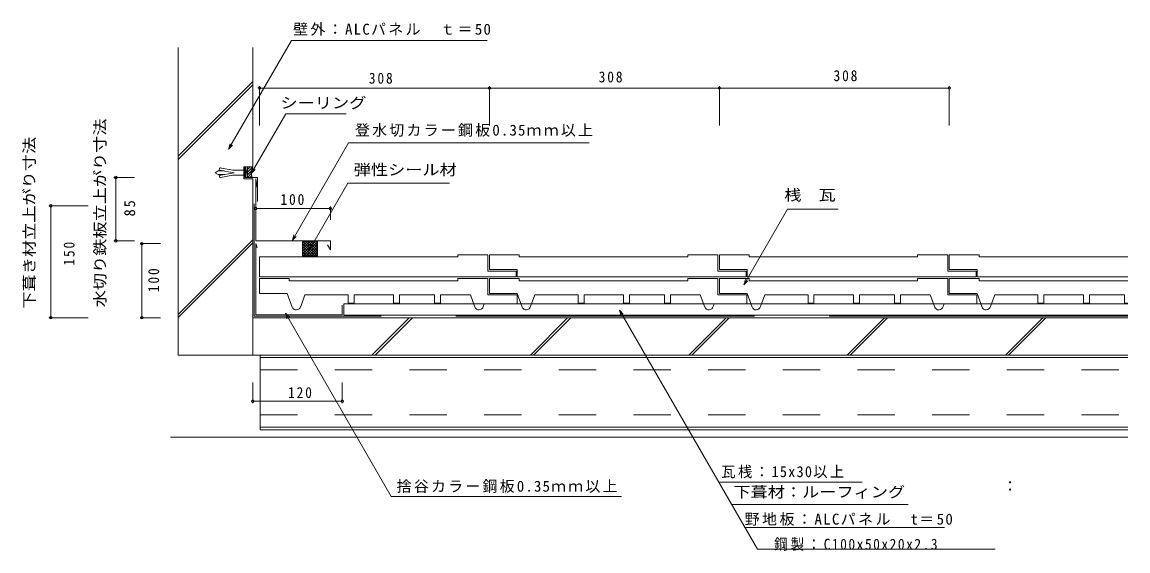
# Model space of a CAD drawing. Units: millimetres, scale not verified. Extents: x -743 to 738, y -352 to 357.
import ezdxf
from ezdxf.enums import TextEntityAlignment as Align

# ---------------------------------------------------------------- set-up
doc = ezdxf.new("R2010")
doc.units = ezdxf.units.MM
doc.header["$LTSCALE"] = 10
doc.linetypes.add('USER1', pattern=[10, 5, -5])
doc.linetypes.add('USER2', pattern=[50, 40, -10])
for name, color, linetype, lineweight in [('0-0_LAYER001', 7, 'Continuous', 18), ('0-1_LAYER002', 7, 'Continuous', 18), ('0-2_LAYER003', 7, 'Continuous', 18), ('0-3_LAYER006', 7, 'Continuous', 18), ('0-4_LAYER007', 7, 'Continuous', 18), ('0-5_LAYER009', 7, 'Continuous', 18)]:
    doc.layers.add(name, color=color, linetype=linetype, lineweight=lineweight)
doc.styles.add('ＭＳ ゴシック', font='')
doc.styles.get('ＭＳ ゴシック').set_extended_font_data('MS Gothic')

msp = doc.modelspace()

# ---------------------------------------------------------------- linework, layer by layer
at = {"layer": '0-0_LAYER001'}
for p, q in [((-425.22, 270.75), (-425.22, 218.25)), ((-425.22, 268.25), (-117.22, 268.25)), ((-117.22, 270.75), (-117.22, 218.25)), ((-117.22, 268.25), (190.78, 268.25)), ((190.78, 270.75), (190.78, 218.25)), ((190.78, 268.25), (498.78, 268.25)), ((498.78, 270.75), (498.78, 218.25)), ((-436.19, 153.62), (-389.93, 233.74)), ((-389.93, 233.74), (-308.93, 233.74)), ((-381.19, 64.26), (-305.91, 194.65)), ((-305.91, 194.65), (-88.41, 194.65)), ((-620.23, 148.41), (-592.73, 148.41)), ((-617.73, 63.57), (-617.73, 148.41)), ((-446.23, 151.41), (-446.23, 158.21)), ((-444.63, 157.21), (-446.23, 157.21)), ((-444.63, 152.41), (-446.23, 152.41)), ((-707.28, 110.54), (-654.78, 110.54)), ((-704.78, -39.46), (-704.78, 110.54)), ((-430.23, 109.35), (-430.23, 91.85)), ((-330.23, 106.85), (-430.23, 106.85)), ((-330.23, 109.35), (-330.23, 91.85)), ((-620.23, 63.57), (-592.73, 63.57)), ((-585.22, 59.78), (-557.72, 59.78)), ((-582.72, 59.78), (-582.72, -39.46)), ((-330.23, 63.57), (-430.23, 63.57)), ((-159.65, 44.99), (-159.65, 41.99)), ((-119.22, 44.99), (-159.65, 44.99)), ((-119.22, 44.99), (-119.22, 23.02)), ((-77.29, 44.99), (-77.29, 41.99)), ((148.35, 44.99), (148.35, 41.99)), ((188.78, 44.99), (148.35, 44.99)), ((188.78, 44.99), (188.78, 23.02)), ((188.78, 44.99), (188.78, 25.02)), ((230.71, 44.99), (230.71, 41.99)), ((456.35, 44.99), (456.35, 41.99)), ((496.78, 44.99), (456.35, 44.99)), ((496.78, 44.99), (496.78, 23.02)), ((496.78, 44.99), (496.78, 25.02)), ((538.71, 44.99), (538.71, 41.99)), ((-425.22, 15.53), (-425.22, 41.99)), ((-425.22, 41.99), (-234.53, 41.99)), ((-234.53, 41.99), (-159.65, 41.99)), ((-77.29, 41.99), (73.47, 41.99)), ((73.47, 41.99), (148.35, 41.99)), ((230.71, 41.99), (381.47, 41.99)), ((381.47, 41.99), (456.35, 41.99)), ((538.71, 41.99), (738.01, 41.99)), ((-81.29, 15.53), (-425.22, 15.53)), ((-81.29, 23.02), (-119.22, 23.02)), ((-80.02, 25.02), (-117.22, 25.02)), ((-81.29, 23.02), (-81.29, 15.53)), ((-80.02, 25.02), (-80.02, 15.53)), ((226.71, 15.53), (-80.02, 15.53)), ((226.71, 23.02), (188.78, 23.02)), ((227.98, 25.02), (190.78, 25.02)), ((226.71, 23.02), (226.71, 15.53)), ((227.98, 25.02), (227.98, 15.53)), ((534.71, 15.53), (227.98, 15.53)), ((534.71, 23.02), (496.78, 23.02)), ((535.98, 25.02), (498.78, 25.02)), ((534.71, 23.02), (534.71, 15.53)), ((535.98, 25.02), (535.98, 15.53)), ((738.01, 15.53), (535.98, 15.53)), ((738.01, -20.96), (-312.23, -20.96)), ((-707.28, -39.46), (-654.78, -39.46)), ((-585.22, -39.46), (-557.72, -39.46)), ((738.01, -35.96), (-312.23, -35.96)), ((-424.23, -89.46), (-424.23, -189.46)), ((-424.23, -92.66), (738.01, -92.66)), ((-434.23, -153.84), (-434.23, -126.34)), ((-314.23, -153.84), (-314.23, -126.34)), ((-434.23, -151.34), (-314.23, -151.34)), ((-424.23, -186.26), (738.01, -186.26)), ((-424.23, -189.46), (738.01, -189.46)), ((189.69, -259.65), (382.08, -259.65)), ((207.36, -289.63), (443.49, -289.63)), ((225.02, -320.53), (492.33, -320.53))]:
    msp.add_line(p, q, dxfattribs=at)
at = {"layer": '0-0_LAYER001', "linetype": 'USER1'}
for p, q in [((-484.63, 154.81), (-480.63, 157.21)), ((-480.63, 152.41), (-484.63, 154.81)), ((-480.63, 157.21), (-472.62, 157.21)), ((-480.63, 152.41), (-472.63, 152.41)), ((-478.91, 160.19), (-479.23, 158.38)), ((-459.01, 154.81), (-479.23, 158.38)), ((-459.01, 154.81), (-479.09, 151.27)), ((-478.77, 149.46), (-479.09, 151.27)), ((-477.52, 161.16), (-476.34, 160.95)), ((-477.38, 148.49), (-460.79, 151.41)), ((-476.17, 160.92), (-460.79, 158.21)), ((-460.79, 158.21), (-446.23, 158.21)), ((-446.23, 151.41), (-460.79, 151.41)), ((-424.23, -109.46), (738.01, -109.46)), ((-424.23, -169.46), (738.01, -169.46))]:
    msp.add_line(p, q, dxfattribs=at)
at = {"layer": '0-0_LAYER001', "color": 1}
for p, q in [((-441.35, 162.56), (-443.89, 148.81)), ((-441.35, 159.02), (-437.56, 162.81)), ((-441.35, 162.56), (-441.1, 162.81)), ((-441.35, 155.49), (-434.45, 162.39)), ((-441.35, 151.95), (-436.06, 157.25)), ((-441.35, 148.42), (-436.19, 153.58)), ((-437.82, 148.42), (-435.69, 150.55)), ((-434.28, 148.42), (-434.23, 148.47)), ((-367.46, 45.89), (-349.79, 63.57)), ((-367.46, 49.42), (-353.32, 63.57)), ((-367.46, 52.96), (-356.86, 63.57)), ((-367.46, 56.49), (-360.39, 63.57)), ((-367.46, 60.03), (-363.93, 63.57)), ((-367.46, 63.57), (-347.46, 43.57)), ((-367.46, 60.03), (-351, 43.57)), ((-366.25, 43.57), (-347.46, 62.35)), ((-363.93, 63.57), (-347.46, 47.1)), ((-360.39, 63.57), (-347.46, 50.64)), ((-356.86, 63.57), (-347.46, 54.17)), ((-353.32, 63.57), (-347.46, 57.71)), ((-349.79, 63.57), (-347.46, 61.24)), ((-367.46, 56.49), (-354.54, 43.57)), ((-367.46, 52.96), (-358.07, 43.57)), ((-367.46, 49.42), (-361.61, 43.57)), ((-367.46, 45.89), (-365.14, 43.57)), ((-362.72, 43.57), (-347.46, 58.82)), ((-359.18, 43.57), (-347.46, 55.28)), ((-355.64, 43.57), (-347.46, 51.75)), ((-352.11, 43.57), (-347.46, 48.21)), ((-348.57, 43.57), (-347.46, 44.67))]:
    msp.add_line(p, q, dxfattribs=at)
at = {"layer": '0-0_LAYER001', "color": 4}
for p, q in [((-385.29, 12.99), (-425.22, 12.99)), ((-425.22, 12.99), (-425.22, -6.98)), ((-385.29, 12.99), (-385.29, 9.99)), ((-385.29, 9.99), (-234.53, 9.99)), ((-234.53, 9.99), (-159.65, 9.99)), ((-159.65, 12.99), (-159.65, 9.99)), ((-119.22, 12.99), (-159.65, 12.99)), ((-119.22, 12.99), (-119.22, -8.98)), ((-119.22, 12.99), (-119.22, -6.98)), ((-77.29, 12.99), (-117.22, 12.99)), ((-117.22, 12.99), (-117.22, -6.98)), ((-77.29, 12.99), (-77.29, 9.99)), ((-77.29, 9.99), (73.47, 9.99)), ((73.47, 9.99), (148.35, 9.99)), ((148.35, 12.99), (148.35, 9.99)), ((188.78, 12.99), (148.35, 12.99)), ((188.78, 12.99), (188.78, -8.98)), ((188.78, 12.99), (188.78, -6.98)), ((230.71, 12.99), (190.78, 12.99)), ((190.78, 12.99), (190.78, -6.98)), ((230.71, 12.99), (230.71, 9.99)), ((230.71, 9.99), (381.47, 9.99)), ((381.47, 9.99), (456.35, 9.99)), ((456.35, 12.99), (456.35, 9.99)), ((496.78, 12.99), (456.35, 12.99)), ((496.78, 12.99), (496.78, -8.98)), ((496.78, 12.99), (496.78, -6.98)), ((538.71, 12.99), (498.78, 12.99)), ((498.78, 12.99), (498.78, -6.98)), ((538.71, 12.99), (538.71, 9.99)), ((538.71, 9.99), (689.47, 9.99)), ((689.47, 9.99), (738.01, 9.99)), ((-388.02, -6.98), (-425.22, -6.98)), ((-388.02, -6.98), (-381.3, -25.24)), ((-364.3, -8.98), (-369.99, -24.58)), ((-306.44, -8.98), (-364.3, -8.98)), ((-306.44, -8.98), (-306.44, -19.96)), ((-245.53, -8.98), (-298.45, -8.98)), ((-298.45, -8.98), (-298.45, -19.96)), ((-245.53, -8.98), (-245.53, -19.96)), ((-190.62, -8.98), (-237.55, -8.98)), ((-237.55, -8.98), (-237.55, -19.96)), ((-190.62, -8.98), (-190.62, -19.96)), ((-142.7, -8.98), (-182.63, -8.98)), ((-182.63, -19.96), (-182.63, -8.98)), ((-142.7, -8.98), (-136.71, -25.24)), ((-80.02, -6.98), (-117.22, -6.98)), ((-80.02, -6.98), (-73.3, -25.24)), ((-56.3, -8.98), (-61.99, -24.58)), ((1.56, -8.98), (-56.3, -8.98)), ((1.56, -8.98), (1.56, -19.96)), ((62.47, -8.98), (9.55, -8.98)), ((9.55, -8.98), (9.55, -19.96)), ((62.47, -8.98), (62.47, -19.96)), ((117.38, -8.98), (70.45, -8.98)), ((70.45, -8.98), (70.45, -19.96)), ((117.38, -8.98), (117.38, -19.96)), ((165.3, -8.98), (125.37, -8.98)), ((125.37, -19.96), (125.37, -8.98)), ((165.3, -8.98), (171.29, -25.24)), ((227.98, -6.98), (190.78, -6.98)), ((227.98, -6.98), (234.7, -25.24)), ((251.7, -8.98), (246.01, -24.58)), ((309.56, -8.98), (251.7, -8.98)), ((309.56, -8.98), (309.56, -19.96)), ((370.47, -8.98), (317.55, -8.98)), ((317.55, -8.98), (317.55, -19.96)), ((370.47, -8.98), (370.47, -19.96)), ((425.38, -8.98), (378.45, -8.98)), ((378.45, -8.98), (378.45, -19.96)), ((425.38, -8.98), (425.38, -19.96)), ((473.3, -8.98), (433.37, -8.98)), ((433.37, -19.96), (433.37, -8.98)), ((473.3, -8.98), (479.29, -25.24)), ((535.98, -6.98), (498.78, -6.98)), ((535.98, -6.98), (542.7, -25.24)), ((559.7, -8.98), (554.01, -24.58)), ((617.56, -8.98), (559.7, -8.98)), ((617.56, -8.98), (617.56, -19.96)), ((678.47, -8.98), (625.55, -8.98)), ((625.55, -8.98), (625.55, -19.96)), ((678.47, -8.98), (678.47, -19.96)), ((733.38, -8.98), (686.45, -8.98)), ((686.45, -8.98), (686.45, -19.96)), ((733.38, -8.98), (733.38, -19.96)), ((-298.45, -19.96), (-306.44, -19.96)), ((-237.55, -19.96), (-245.53, -19.96)), ((-182.63, -19.96), (-190.62, -19.96)), ((-124.08, -20.96), (-125.4, -24.58)), ((-80.22, -20.96), (-124.08, -20.96)), ((9.55, -19.96), (1.56, -19.96)), ((70.45, -19.96), (62.47, -19.96)), ((125.37, -19.96), (117.38, -19.96)), ((183.92, -20.96), (182.6, -24.58)), ((227.78, -20.96), (183.92, -20.96)), ((317.55, -19.96), (309.56, -19.96)), ((378.45, -19.96), (370.47, -19.96)), ((433.37, -19.96), (425.38, -19.96)), ((491.92, -20.96), (490.6, -24.58)), ((535.78, -20.96), (491.92, -20.96)), ((625.55, -19.96), (617.56, -19.96)), ((686.45, -19.96), (678.47, -19.96)), ((738.01, -19.96), (733.38, -19.96))]:
    msp.add_line(p, q, dxfattribs=at)
at = {"layer": '0-0_LAYER001'}
for points in [[(-466.53, 186.19), (-382.3, 332.1), (-152.59, 332.1)], [(-461.23, 191.5), (-466.53, 186.19), (-464.59, 193.44)], [(-430.89, 158.92), (-436.19, 153.62), (-434.25, 160.86)], [(-358.63, 51.19), (-306.97, 140.67), (-209.47, 140.67)], [(223.68, 4.63), (282.13, 105.86), (322.63, 105.86)], [(-375.88, 69.56), (-381.19, 64.26), (-379.25, 71.5)], [(-330.23, 63.57), (-330.23, 51.7), (-334.31, 58.12)], [(-353.32, 56.49), (-358.63, 51.19), (-356.68, 58.44)], [(-77.29, 44.99), (-117.22, 44.99), (-117.22, 25.02)], [(230.71, 44.99), (190.78, 44.99), (190.78, 25.02)], [(538.71, 44.99), (498.78, 44.99), (498.78, 25.02)], [(228.98, 9.93), (223.68, 4.63), (225.62, 11.87)], [(58.8, -36.52), (56.86, -29.27), (62.16, -34.58)], [(56.86, -29.27), (241.8, -349.6), (560.44, -349.6)], [(-388.43, -40.74), (-390.38, -33.49), (-385.07, -38.79)], [(-390.38, -33.49), (-248.69, -278.9), (-47.69, -278.9)]]:
    msp.add_lwpolyline(points, dxfattribs=at)
at = {"layer": '0-0_LAYER001', "color": 1}
msp.add_lwpolyline([(-441.35, 162.56), (-443.89, 162.56), (-443.89, 148.81), (-441.35, 148.81)], close=True, dxfattribs=at)
at = {"layer": '0-0_LAYER001'}
msp.add_lwpolyline([(-347.46, 43.57), (-367.46, 43.57), (-367.46, 63.57), (-347.46, 63.57)], close=True, dxfattribs=at)
at = {"layer": '0-0_LAYER001', "color": 4}
for points in [[(-80.22, -20.96), (-80.22, -8.98), (-119.22, -8.98)], [(227.78, -20.96), (227.78, -8.98), (188.78, -8.98)], [(535.78, -20.96), (535.78, -8.98), (496.78, -8.98)]]:
    msp.add_lwpolyline(points, dxfattribs=at)
at = {"layer": '0-0_LAYER001'}
for centre in [(-425.22, 268.25), (-117.22, 268.25), (-117.22, 268.25), (190.78, 268.25), (190.78, 268.25), (498.78, 268.25), (-617.73, 148.41), (-704.78, 110.54), (-430.23, 106.85), (-330.23, 106.85), (-617.73, 63.57), (-582.72, 59.78), (-704.78, -39.46), (-582.72, -39.46), (-434.23, -151.34), (-314.23, -151.34)]:
    msp.add_circle(centre, 1.7, dxfattribs=at)
at = {"layer": '0-0_LAYER001', "linetype": 'USER1'}
for centre, start, end in [((-477.72, 159.98), 80.36247, 169.54873), ((-477.59, 149.67), 189.85267, 280.16101)]:
    msp.add_arc(centre, 1.2, start, end, dxfattribs=at)
at = {"layer": '0-0_LAYER001', "color": 4}
for centre in [(-375.83, -22.96), (-131.17, -22.96), (-67.83, -22.96), (176.83, -22.96), (240.17, -22.96), (484.83, -22.96), (548.17, -22.96)]:
    msp.add_arc(centre, 5.99, 199.47122, 344.27761, dxfattribs=at)
at = {"layer": '0-1_LAYER002'}
msp.add_line((-312.23, -20.96), (-312.23, -35.96), dxfattribs=at)
at = {"layer": '0-2_LAYER003'}
for p, q in [((-444.63, 148.41), (-444.63, 160.41)), ((-444.63, 148.41), (-427.83, 148.41)), ((-427.83, 116.41), (-427.83, 148.41)), ((-544.23, -199.46), (738.01, -199.46))]:
    msp.add_line(p, q, dxfattribs=at)
at = {"layer": '0-2_LAYER003', "linetype": 'USER2'}
for p in [(-432.23, 113.24), (738.01, -37.46)]:
    msp.add_line(p, (-432.23, -37.46), dxfattribs=at)
at = {"layer": '0-2_LAYER003'}
for centre, radius, start, end in [((-452.28, 154.81), 9.25, 325.79423, 34.20576), ((-419.23, 154.81), 17, 151.92736, 202.11535)]:
    msp.add_arc(centre, radius, start, end, dxfattribs=at)
at = {"layer": '0-3_LAYER006'}
msp.add_line((-444.63, 160.41), (-444.63, 162.81), dxfattribs=at)
at = {"layer": '0-4_LAYER007'}
for p, q in [((-430.23, 59.78), (-428.12, 54.17)), ((-430.23, 59.78), (-430.23, -35.46)), ((-314.23, -22.46), (-314.23, -35.46)), ((-314.23, -35.46), (-430.23, -35.46))]:
    msp.add_line(p, q, dxfattribs=at)
msp.add_lwpolyline([(-430.23, 63.57), (-430.23, 146.81), (-428.09, 135)], dxfattribs=at)
at = {"layer": '0-5_LAYER009'}
for p, q in [((-152.59, 332.1), (-120.3, 332.1)), ((-534.23, 322.73), (-534.23, 31.7)), ((-534.23, 176.91), (-434.23, 276.9)), ((-534.23, 172.66), (-434.23, 272.66)), ((-88.41, 194.65), (16.47, 194.65)), ((-446.23, 146.81), (-446.23, 162.81)), ((-209.47, 140.67), (-170.69, 140.67)), ((322.63, 105.86), (349.99, 105.86)), ((-534.23, -35.09), (-434.23, 64.9)), ((-534.23, -39.34), (-434.23, 60.66)), ((-534.23, 31.7), (-534.23, -89.46)), ((-434.23, -39.46), (738.01, -39.46)), ((-274.54, -89.46), (-224.54, -39.46)), ((-270.29, -89.46), (-220.29, -39.46)), ((-62.4, -89.46), (-12.4, -39.46)), ((-58.16, -89.46), (-8.16, -39.46)), ((149.73, -89.46), (199.73, -39.46)), ((153.97, -89.46), (203.97, -39.46)), ((361.86, -89.46), (411.86, -39.46)), ((366.1, -89.46), (416.1, -39.46)), ((573.99, -89.46), (623.99, -39.46)), ((578.23, -89.46), (628.23, -39.46)), ((-434.23, -89.46), (738.01, -89.46)), ((-47.69, -278.9), (59.66, -278.9))]:
    msp.add_line(p, q, dxfattribs=at)
for points in [[(-446.23, 162.81), (-434.23, 162.81), (-434.23, 322.73)], [(-446.23, 146.81), (-434.23, 146.81), (-434.23, -39.46)], [(-434.23, -39.46), (-434.23, -89.46), (-534.23, -89.46)]]:
    msp.add_lwpolyline(points, dxfattribs=at)

# ---------------------------------------------------------------- texts
at = {"layer": '0-0_LAYER001', "style": 'ＭＳ ゴシック', "width": 1.15}
for s, p in [('シーリング', (-397.09, 236.67)), ('弾性シール材', (-298.99, 147.03)), ('桟\u3000瓦', (277.78, 113.2))]:
    msp.add_text(s, height=14.66, dxfattribs=at).set_placement(p, align=Align.BOTTOM_LEFT)
for s, p in [('水切り鉄板立上がり寸法', (-627.12, -25.5)), ('下葺き材立上がり寸法', (-721.84, -27.19))]:
    msp.add_text(s, height=14.66, rotation=90, dxfattribs=at).set_placement(p, align=Align.BOTTOM_LEFT)
at = {"layer": '0-0_LAYER001', "style": 'ＭＳ ゴシック'}
msp.add_text('：', height=14.66, dxfattribs=at).set_placement((570.21, -276.65), align=Align.BOTTOM_LEFT)
at = {"layer": '0-0_LAYER001', "char_height": 14.66, "attachment_point": 7, "style": 'ＭＳ ゴシック'}
for s, insert in [('\\T1.28;\\W0.9;308', (29.14, 275.57)), ('\\T1.15;登水切カラー鋼板0.35ｍｍ以上', (-297.3, 202.84)), ('\\T1.28;\\W0.9;100', (-397.09, 111.51)), ('\\T1.28;\\W0.9;120', (-386.94, -147.28)), ('\\T1.15;捨谷カラー鋼板0.35ｍｍ以上', (-241.48, -274.13)), ('\\T1.17;野地板：ALCパネル\u3000t＝50', (224.62, -318.2)), ('\\T1.23;\\W0.9;\u3000鋼製：C100x50x20x2.3', (242.02, -351.79))]:
    msp.add_mtext(s, dxfattribs=dict(at, insert=insert))
at = {"layer": '0-0_LAYER001', "char_height": 14.66, "attachment_point": 7, "rotation": 90, "style": 'ＭＳ ゴシック'}
for s, insert in [('\\T1.28;\\W0.95;85', (-591.6, 96.28)), ('\\T1.28;\\W0.9;150', (-672.79, 30.32)), ('\\T1.28;\\W0.9;100', (-559.47, -5.2))]:
    msp.add_mtext(s, dxfattribs=dict(at, insert=insert))
at = {"layer": '0-2_LAYER003', "style": 'ＭＳ ゴシック', "width": 1.15}
msp.add_text('下葺材：ルーフィング', height=14.66, dxfattribs=at).set_placement((209.63, -284.6), align=Align.BOTTOM_LEFT)
at = {"layer": '0-2_LAYER003', "insert": (193.43, -254.61), "char_height": 14.66, "attachment_point": 7, "style": 'ＭＳ ゴシック'}
msp.add_mtext('\\T1.18;\\W0.95;瓦桟：15x30以上', dxfattribs=at)
at = {"layer": '0-5_LAYER009', "char_height": 14.66, "attachment_point": 7, "style": 'ＭＳ ゴシック'}
for s, insert in [('\\T1.16;壁外：ALCパネル\u3000ｔ＝50', (-380.18, 338.16)), ('\\T1.28;\\W0.9;308', (-278.69, 273.88)), ('\\T1.28;\\W0.9;308', (343.74, 277.26))]:
    msp.add_mtext(s, dxfattribs=dict(at, insert=insert))

doc.saveas('drawing.dxf')
